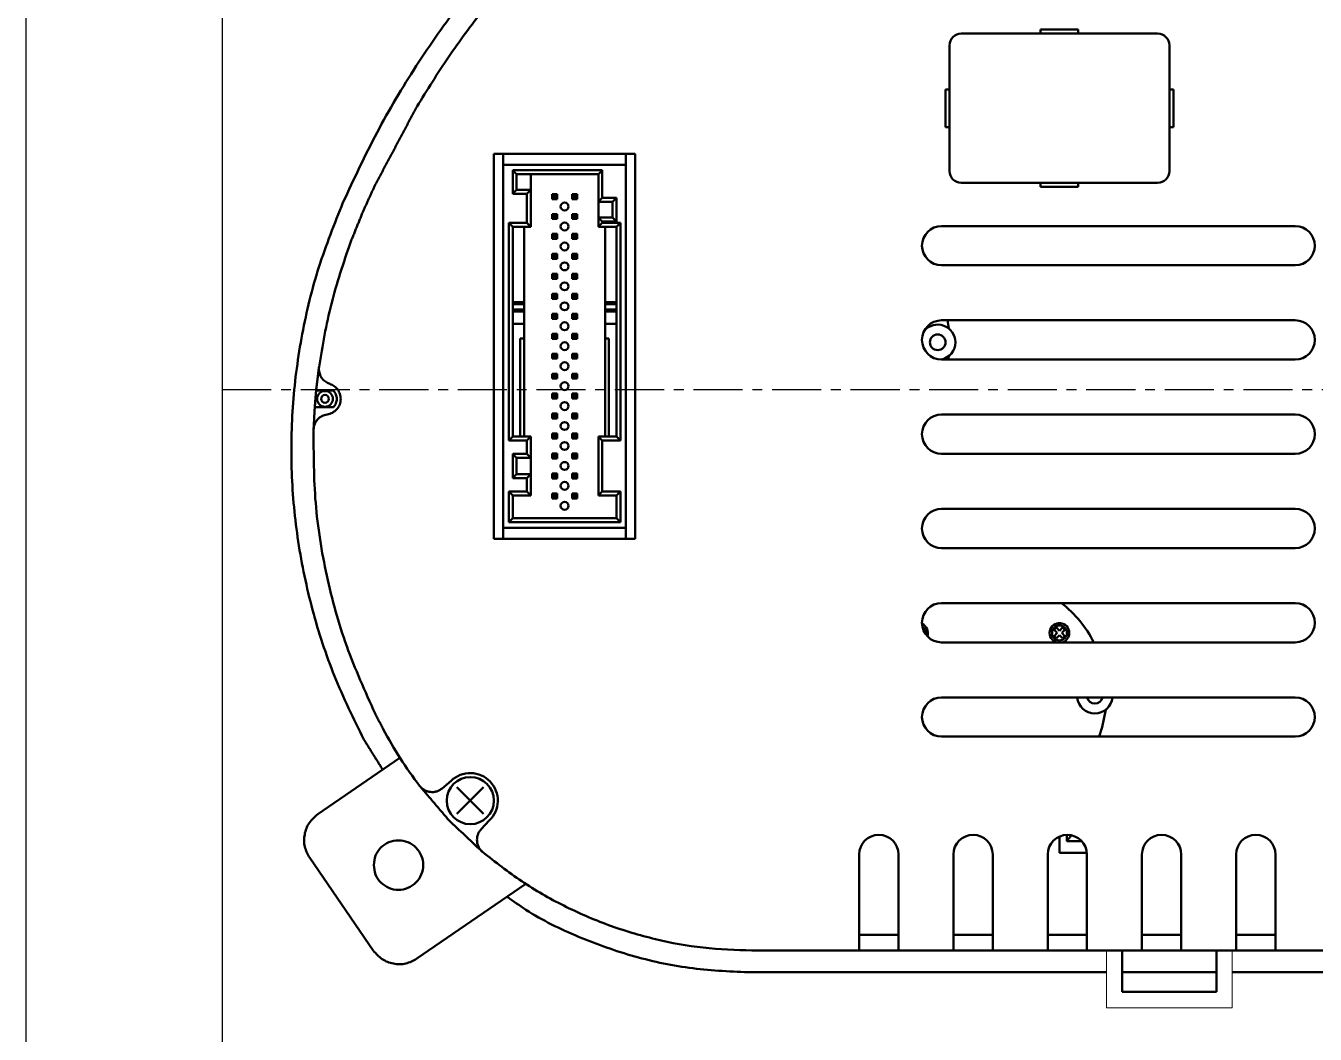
# Model space of a CAD drawing. Extents: x -188 to 653, y 38 to 632.
# Drawn here: x -188.1 to -24, y 171.1 to 299.5 of the extents above; entities that cross this region are included whole.
import ezdxf

# ---------------------------------------------------------------- set-up
doc = ezdxf.new("R2010")
doc.units = 0
doc.header["$LTSCALE"] = 5
doc.linetypes.add('CENTER', pattern=[2, 1.25, -0.25, 0.25, -0.25])
doc.layers.get('0').update_dxf_attribs({"linetype": 'CONTINUOUS'})
for name, color, linetype in [('1轮廓实线层', 7, 'CONTINUOUS'), ('2细线层', 3, 'CONTINUOUS'), ('3中心线层', 1, 'CENTER')]:
    doc.layers.add(name, color=color, linetype=linetype)

msp = doc.modelspace()

# ---------------------------------------------------------------- linework, layer by layer
at = {"color": 7, "linetype": 'Continuous', "lineweight": 15}
for p, q in [((-50.559, 181.807), (-50.559, 174.519)), ((-34.559, 174.519), (-34.559, 181.807)), ((-50.559, 174.519), (-34.559, 174.519))]:
    msp.add_line(p, q, dxfattribs=at)
at = {"layer": '1轮廓实线层', "ltscale": 5}
msp.add_line((-163.148, 622.453), (-163.148, 48.453), dxfattribs=at)
at = {"layer": '1轮廓实线层', "lineweight": 50}
for p, q in [((-54.16, 299.019), (-58.96, 299.019)), ((-58.96, 299.019), (-58.96, 298.519)), ((-54.16, 298.519), (-54.16, 299.019)), ((-44.06, 298.519), (-69.06, 298.519)), ((-70.56, 297.019), (-70.56, 281.019)), ((-42.56, 281.019), (-42.56, 297.019)), ((-70.56, 291.419), (-71.06, 291.419)), ((-71.06, 291.419), (-71.06, 286.619)), ((-42.06, 291.419), (-42.56, 291.419)), ((-42.06, 286.619), (-42.06, 291.419)), ((-71.06, 286.619), (-70.56, 286.619)), ((-42.56, 286.619), (-42.06, 286.619)), ((-110.56, 283.221), (-128.56, 283.221)), ((-128.56, 283.221), (-128.56, 234.221)), ((-127.36, 283.221), (-127.36, 281.821)), ((-111.76, 281.821), (-111.76, 283.221)), ((-110.56, 234.221), (-110.56, 283.221)), ((-127.36, 281.821), (-127.36, 235.621)), ((-111.76, 281.821), (-127.36, 281.821)), ((-126.16, 281.121), (-114.76, 281.121)), ((-126.16, 278.121), (-126.16, 281.121)), ((-126.16, 281.121), (-125.66, 280.621)), ((-114.76, 281.121), (-115.26, 280.621)), ((-114.76, 281.121), (-114.76, 277.605)), ((-111.76, 235.621), (-111.76, 281.821)), ((-115.26, 280.621), (-125.66, 280.621)), ((-125.66, 280.621), (-125.66, 278.621)), ((-123.86, 278.621), (-123.86, 280.621)), ((-115.26, 277.105), (-115.26, 280.621)), ((-69.06, 279.519), (-44.06, 279.519)), ((-58.96, 279.519), (-58.96, 279.019)), ((-54.16, 279.019), (-54.16, 279.519)), ((-126.16, 278.121), (-125.66, 278.621)), ((-124.36, 278.121), (-126.16, 278.121)), ((-125.66, 278.621), (-123.86, 278.621)), ((-124.36, 278.121), (-123.86, 278.621)), ((-124.36, 274.421), (-124.36, 278.121)), ((-123.86, 278.621), (-123.86, 273.921)), ((-121.145, 277.456), (-121.145, 278.086)), ((-121.145, 278.086), (-120.98, 277.921)), ((-121.145, 278.086), (-120.515, 278.086)), ((-121.145, 277.456), (-120.98, 277.621)), ((-120.515, 277.456), (-121.145, 277.456)), ((-120.98, 277.921), (-120.98, 277.621)), ((-120.68, 277.921), (-120.98, 277.921)), ((-120.98, 277.621), (-120.68, 277.621)), ((-120.68, 277.921), (-120.515, 278.086)), ((-120.68, 277.621), (-120.68, 277.921)), ((-120.68, 277.621), (-120.515, 277.456)), ((-120.515, 278.086), (-120.515, 277.456)), ((-118.605, 278.086), (-118.44, 277.921)), ((-118.605, 278.086), (-117.975, 278.086)), ((-118.605, 277.456), (-118.605, 278.086)), ((-118.605, 277.456), (-118.44, 277.621)), ((-117.975, 277.456), (-118.605, 277.456)), ((-118.44, 277.921), (-118.44, 277.621)), ((-118.14, 277.921), (-118.44, 277.921)), ((-118.44, 277.621), (-118.14, 277.621)), ((-118.14, 277.921), (-117.975, 278.086)), ((-118.14, 277.621), (-118.14, 277.921)), ((-118.14, 277.621), (-117.975, 277.456)), ((-117.975, 278.086), (-117.975, 277.456)), ((-115.26, 277.105), (-114.76, 277.605)), ((-114.76, 277.605), (-112.96, 277.605)), ((-113.46, 277.105), (-112.96, 277.605)), ((-112.96, 277.605), (-112.96, 274.605)), ((-58.96, 279.019), (-54.16, 279.019)), ((-113.46, 277.105), (-115.26, 277.105)), ((-115.26, 275.121), (-115.26, 277.105)), ((-113.46, 275.105), (-113.46, 277.105)), ((-126.66, 274.421), (-124.36, 274.421)), ((-126.66, 246.721), (-126.66, 274.421)), ((-126.66, 274.421), (-126.16, 273.921)), ((-124.36, 274.421), (-123.86, 273.921)), ((-121.145, 274.916), (-121.145, 275.546)), ((-121.145, 275.546), (-120.98, 275.381)), ((-121.145, 275.546), (-120.515, 275.546)), ((-121.145, 274.916), (-120.98, 275.081)), ((-120.515, 274.916), (-121.145, 274.916)), ((-120.98, 275.381), (-120.98, 275.081)), ((-120.68, 275.381), (-120.98, 275.381)), ((-120.98, 275.081), (-120.68, 275.081)), ((-120.68, 275.381), (-120.515, 275.546)), ((-120.68, 275.081), (-120.68, 275.381)), ((-120.68, 275.081), (-120.515, 274.916)), ((-120.515, 275.546), (-120.515, 274.916)), ((-118.605, 274.916), (-118.605, 275.546)), ((-118.605, 275.546), (-118.44, 275.381)), ((-118.605, 275.546), (-117.975, 275.546)), ((-118.605, 274.916), (-118.44, 275.081)), ((-117.975, 274.916), (-118.605, 274.916)), ((-118.44, 275.381), (-118.44, 275.081)), ((-118.14, 275.381), (-118.44, 275.381)), ((-118.44, 275.081), (-118.14, 275.081)), ((-118.14, 275.381), (-117.975, 275.546)), ((-118.14, 275.081), (-118.14, 275.381)), ((-118.14, 275.081), (-117.975, 274.916)), ((-117.975, 275.546), (-117.975, 274.916)), ((-115.26, 275.121), (-113.46, 275.121)), ((-115.26, 275.121), (-115.26, 275.105)), ((-115.26, 273.921), (-115.26, 275.105)), ((-115.26, 275.105), (-114.76, 274.605)), ((-115.26, 275.105), (-113.46, 275.105)), ((-115.26, 273.921), (-114.76, 274.421)), ((-114.76, 274.605), (-114.76, 274.421)), ((-112.96, 274.605), (-114.76, 274.605)), ((-114.76, 274.421), (-112.46, 274.421)), ((-113.46, 275.105), (-112.96, 274.605)), ((-112.96, 273.921), (-112.46, 274.421)), ((-112.46, 274.421), (-112.46, 246.721)), ((-123.86, 273.921), (-126.16, 273.921)), ((-126.16, 273.921), (-126.16, 247.221)), ((-124.71, 273.921), (-124.71, 264.324)), ((-121.145, 272.376), (-121.145, 273.006)), ((-121.145, 273.006), (-120.98, 272.841)), ((-121.145, 273.006), (-120.515, 273.006)), ((-121.145, 272.376), (-120.98, 272.541)), ((-120.98, 272.841), (-120.98, 272.541)), ((-120.68, 272.841), (-120.98, 272.841)), ((-120.98, 272.541), (-120.68, 272.541)), ((-120.68, 272.841), (-120.515, 273.006)), ((-120.68, 272.541), (-120.68, 272.841)), ((-120.68, 272.541), (-120.515, 272.376)), ((-120.515, 273.006), (-120.515, 272.376)), ((-118.605, 272.376), (-118.605, 273.006)), ((-118.605, 273.006), (-118.44, 272.841)), ((-118.605, 273.006), (-117.975, 273.006)), ((-118.605, 272.376), (-118.44, 272.541)), ((-118.44, 272.841), (-118.44, 272.541)), ((-118.14, 272.841), (-118.44, 272.841)), ((-118.44, 272.541), (-118.14, 272.541)), ((-118.14, 272.841), (-117.975, 273.006)), ((-118.14, 272.541), (-118.14, 272.841)), ((-118.14, 272.541), (-117.975, 272.376)), ((-117.975, 273.006), (-117.975, 272.376)), ((-112.96, 273.921), (-115.26, 273.921)), ((-114.41, 273.921), (-114.41, 264.324)), ((-112.96, 247.221), (-112.96, 273.921)), ((-26.56, 274.019), (-71.56, 274.019)), ((-120.515, 272.376), (-121.145, 272.376)), ((-117.975, 272.376), (-118.605, 272.376)), ((-121.145, 269.836), (-121.145, 270.466)), ((-121.145, 270.466), (-120.98, 270.301)), ((-121.145, 270.466), (-120.515, 270.466)), ((-121.145, 269.836), (-120.98, 270.001)), ((-120.515, 269.836), (-121.145, 269.836)), ((-120.98, 270.301), (-120.98, 270.001)), ((-120.68, 270.301), (-120.98, 270.301)), ((-120.98, 270.001), (-120.68, 270.001)), ((-120.68, 270.301), (-120.515, 270.466)), ((-120.68, 270.001), (-120.68, 270.301)), ((-120.68, 270.001), (-120.515, 269.836)), ((-120.515, 270.466), (-120.515, 269.836)), ((-118.605, 270.466), (-118.44, 270.301)), ((-118.605, 270.466), (-117.975, 270.466)), ((-118.605, 269.836), (-118.605, 270.466)), ((-118.605, 269.836), (-118.44, 270.001)), ((-117.975, 269.836), (-118.605, 269.836)), ((-118.14, 270.301), (-118.44, 270.301)), ((-118.44, 270.301), (-118.44, 270.001)), ((-118.44, 270.001), (-118.14, 270.001)), ((-118.14, 270.301), (-117.975, 270.466)), ((-118.14, 270.001), (-118.14, 270.301)), ((-118.14, 270.001), (-117.975, 269.836)), ((-117.975, 270.466), (-117.975, 269.836)), ((-121.145, 267.926), (-120.98, 267.761)), ((-121.145, 267.926), (-120.515, 267.926)), ((-121.145, 267.296), (-121.145, 267.926)), ((-120.68, 267.761), (-120.98, 267.761)), ((-120.98, 267.761), (-120.98, 267.461)), ((-120.68, 267.761), (-120.515, 267.926)), ((-120.68, 267.461), (-120.68, 267.761)), ((-120.515, 267.926), (-120.515, 267.296)), ((-118.605, 267.926), (-118.44, 267.761)), ((-118.605, 267.926), (-117.975, 267.926)), ((-118.605, 267.296), (-118.605, 267.926)), ((-118.14, 267.761), (-118.44, 267.761)), ((-118.44, 267.761), (-118.44, 267.461)), ((-118.14, 267.761), (-117.975, 267.926)), ((-118.14, 267.461), (-118.14, 267.761)), ((-117.975, 267.926), (-117.975, 267.296)), ((-71.56, 269.019), (-26.56, 269.019)), ((-121.145, 267.296), (-120.98, 267.461)), ((-120.515, 267.296), (-121.145, 267.296)), ((-120.98, 267.461), (-120.68, 267.461)), ((-120.68, 267.461), (-120.515, 267.296)), ((-118.605, 267.296), (-118.44, 267.461)), ((-117.975, 267.296), (-118.605, 267.296)), ((-118.44, 267.461), (-118.14, 267.461)), ((-118.14, 267.461), (-117.975, 267.296)), ((-124.71, 264.324), (-126.16, 264.324)), ((-124.71, 265.121), (-124.71, 261.721)), ((-124.71, 259.721), (-124.71, 265.121)), ((-124.71, 264.324), (-124.71, 264.073)), ((-121.145, 264.756), (-121.145, 265.386)), ((-121.145, 265.386), (-120.98, 265.221)), ((-121.145, 265.386), (-120.515, 265.386)), ((-121.145, 264.756), (-120.98, 264.921)), ((-120.515, 264.756), (-121.145, 264.756)), ((-120.98, 265.221), (-120.98, 264.921)), ((-120.68, 265.221), (-120.98, 265.221)), ((-120.98, 264.921), (-120.68, 264.921)), ((-120.68, 265.221), (-120.515, 265.386)), ((-120.68, 264.921), (-120.68, 265.221)), ((-120.68, 264.921), (-120.515, 264.756)), ((-120.515, 265.386), (-120.515, 264.756)), ((-118.605, 264.756), (-118.605, 265.386)), ((-118.605, 265.386), (-118.44, 265.221)), ((-118.605, 265.386), (-117.975, 265.386)), ((-118.605, 264.756), (-118.44, 264.921)), ((-117.975, 264.756), (-118.605, 264.756)), ((-118.44, 265.221), (-118.44, 264.921)), ((-118.14, 265.221), (-118.44, 265.221)), ((-118.44, 264.921), (-118.14, 264.921)), ((-118.14, 265.221), (-117.975, 265.386)), ((-118.14, 264.921), (-118.14, 265.221)), ((-118.14, 264.921), (-117.975, 264.756)), ((-117.975, 265.386), (-117.975, 264.756)), ((-114.41, 265.121), (-114.41, 261.721)), ((-114.41, 259.721), (-114.41, 265.121)), ((-114.41, 264.324), (-112.96, 264.324)), ((-114.41, 264.324), (-114.41, 264.073)), ((-124.71, 264.073), (-126.16, 264.073)), ((-124.71, 263.384), (-126.16, 263.384)), ((-124.71, 263.121), (-126.16, 263.121)), ((-124.71, 264.073), (-124.71, 263.384)), ((-124.71, 263.384), (-124.71, 263.121)), ((-124.71, 263.121), (-124.71, 261.583)), ((-121.145, 262.846), (-120.98, 262.681)), ((-121.145, 262.846), (-120.515, 262.846)), ((-121.145, 262.216), (-121.145, 262.846)), ((-120.98, 262.681), (-120.98, 262.381)), ((-120.68, 262.681), (-120.98, 262.681)), ((-120.68, 262.681), (-120.515, 262.846)), ((-120.68, 262.381), (-120.68, 262.681)), ((-120.515, 262.846), (-120.515, 262.216)), ((-118.605, 262.846), (-118.44, 262.681)), ((-118.605, 262.846), (-117.975, 262.846)), ((-118.605, 262.216), (-118.605, 262.846)), ((-118.44, 262.681), (-118.44, 262.381)), ((-118.14, 262.681), (-118.44, 262.681)), ((-118.14, 262.681), (-117.975, 262.846)), ((-118.14, 262.381), (-118.14, 262.681)), ((-117.975, 262.846), (-117.975, 262.216)), ((-114.41, 264.073), (-112.96, 264.073)), ((-114.41, 264.073), (-114.41, 263.384)), ((-114.41, 263.384), (-112.96, 263.384)), ((-114.41, 263.384), (-114.41, 263.121)), ((-114.41, 263.121), (-114.41, 261.583)), ((-114.41, 263.121), (-112.96, 263.121)), ((-121.145, 262.216), (-120.98, 262.381)), ((-120.515, 262.216), (-121.145, 262.216)), ((-120.98, 262.381), (-120.68, 262.381)), ((-120.68, 262.381), (-120.515, 262.216)), ((-118.605, 262.216), (-118.44, 262.381)), ((-117.975, 262.216), (-118.605, 262.216)), ((-118.44, 262.381), (-118.14, 262.381)), ((-118.14, 262.381), (-117.975, 262.216)), ((-26.56, 262.019), (-71.56, 262.019)), ((-70.823, 262.019), (-70.664, 260.985)), ((-124.71, 259.721), (-125.21, 259.721)), ((-125.21, 247.221), (-125.21, 259.721)), ((-124.71, 259.721), (-124.71, 247.221)), ((-121.145, 259.676), (-121.145, 260.306)), ((-121.145, 260.306), (-120.98, 260.141)), ((-121.145, 260.306), (-120.515, 260.306)), ((-121.145, 259.676), (-120.98, 259.841)), ((-120.515, 259.676), (-121.145, 259.676)), ((-120.98, 260.141), (-120.98, 259.841)), ((-120.68, 260.141), (-120.98, 260.141)), ((-120.98, 259.841), (-120.68, 259.841)), ((-120.68, 260.141), (-120.515, 260.306)), ((-120.68, 259.841), (-120.68, 260.141)), ((-120.68, 259.841), (-120.515, 259.676)), ((-120.515, 260.306), (-120.515, 259.676)), ((-118.605, 260.306), (-118.44, 260.141)), ((-118.605, 260.306), (-117.975, 260.306)), ((-118.605, 259.676), (-118.605, 260.306)), ((-118.605, 259.676), (-118.44, 259.841)), ((-117.975, 259.676), (-118.605, 259.676)), ((-118.44, 260.141), (-118.44, 259.841)), ((-118.14, 260.141), (-118.44, 260.141)), ((-118.44, 259.841), (-118.14, 259.841)), ((-118.14, 260.141), (-117.975, 260.306)), ((-118.14, 259.841), (-118.14, 260.141)), ((-118.14, 259.841), (-117.975, 259.676)), ((-117.975, 260.306), (-117.975, 259.676)), ((-114.41, 247.221), (-114.41, 259.721)), ((-114.41, 259.721), (-113.91, 259.721)), ((-113.91, 259.721), (-113.91, 247.221)), ((-121.145, 257.766), (-120.98, 257.601)), ((-121.145, 257.766), (-120.515, 257.766)), ((-121.145, 257.136), (-121.145, 257.766)), ((-120.68, 257.601), (-120.515, 257.766)), ((-120.515, 257.766), (-120.515, 257.136)), ((-118.605, 257.136), (-118.605, 257.766)), ((-118.605, 257.766), (-118.44, 257.601)), ((-118.605, 257.766), (-117.975, 257.766)), ((-118.14, 257.601), (-117.975, 257.766)), ((-117.975, 257.766), (-117.975, 257.136)), ((-121.145, 257.136), (-120.98, 257.301)), ((-120.515, 257.136), (-121.145, 257.136)), ((-120.98, 257.601), (-120.98, 257.301)), ((-120.68, 257.601), (-120.98, 257.601)), ((-120.98, 257.301), (-120.68, 257.301)), ((-120.68, 257.301), (-120.68, 257.601)), ((-120.68, 257.301), (-120.515, 257.136)), ((-118.605, 257.136), (-118.44, 257.301)), ((-117.975, 257.136), (-118.605, 257.136)), ((-118.44, 257.601), (-118.44, 257.301)), ((-118.14, 257.601), (-118.44, 257.601)), ((-118.44, 257.301), (-118.14, 257.301)), ((-118.14, 257.301), (-118.14, 257.601)), ((-118.14, 257.301), (-117.975, 257.136)), ((-71.56, 257.019), (-26.56, 257.019)), ((-70.664, 257.456), (-70.722, 257.019)), ((-121.145, 255.226), (-120.98, 255.061)), ((-121.145, 255.226), (-120.515, 255.226)), ((-121.145, 254.596), (-121.145, 255.226)), ((-121.145, 254.596), (-120.98, 254.761)), ((-120.515, 254.596), (-121.145, 254.596)), ((-120.68, 255.061), (-120.98, 255.061)), ((-120.98, 255.061), (-120.98, 254.761)), ((-120.98, 254.761), (-120.68, 254.761)), ((-120.68, 255.061), (-120.515, 255.226)), ((-120.68, 254.761), (-120.68, 255.061)), ((-120.68, 254.761), (-120.515, 254.596)), ((-120.515, 255.226), (-120.515, 254.596)), ((-118.605, 254.596), (-118.605, 255.226)), ((-118.605, 255.226), (-118.44, 255.061)), ((-118.605, 255.226), (-117.975, 255.226)), ((-118.605, 254.596), (-118.44, 254.761)), ((-117.975, 254.596), (-118.605, 254.596)), ((-118.44, 255.061), (-118.44, 254.761)), ((-118.14, 255.061), (-118.44, 255.061)), ((-118.44, 254.761), (-118.14, 254.761)), ((-118.14, 255.061), (-117.975, 255.226)), ((-118.14, 254.761), (-118.14, 255.061)), ((-118.14, 254.761), (-117.975, 254.596)), ((-117.975, 255.226), (-117.975, 254.596)), ((-151.182, 253.068), (-148.989, 253.068)), ((-150.06, 253.068), (-149.56, 253.068)), ((-121.145, 252.056), (-121.145, 252.686)), ((-121.145, 252.686), (-120.98, 252.521)), ((-121.145, 252.686), (-120.515, 252.686)), ((-121.145, 252.056), (-120.98, 252.221)), ((-120.515, 252.056), (-121.145, 252.056)), ((-120.98, 252.521), (-120.98, 252.221)), ((-120.68, 252.521), (-120.98, 252.521)), ((-120.98, 252.221), (-120.68, 252.221)), ((-120.68, 252.521), (-120.515, 252.686)), ((-120.68, 252.221), (-120.68, 252.521)), ((-120.68, 252.221), (-120.515, 252.056)), ((-120.515, 252.686), (-120.515, 252.056)), ((-118.605, 252.686), (-118.44, 252.521)), ((-118.605, 252.686), (-117.975, 252.686)), ((-118.605, 252.056), (-118.605, 252.686)), ((-118.605, 252.056), (-118.44, 252.221)), ((-117.975, 252.056), (-118.605, 252.056)), ((-118.14, 252.521), (-118.44, 252.521)), ((-118.44, 252.521), (-118.44, 252.221)), ((-118.44, 252.221), (-118.14, 252.221)), ((-118.14, 252.521), (-117.975, 252.686)), ((-118.14, 252.221), (-118.14, 252.521)), ((-118.14, 252.221), (-117.975, 252.056)), ((-117.975, 252.686), (-117.975, 252.056)), ((-151.362, 250.968), (-148.989, 250.968)), ((-150.06, 250.968), (-151.362, 250.968)), ((-121.145, 250.146), (-120.98, 249.981)), ((-121.145, 250.146), (-120.515, 250.146)), ((-121.145, 249.516), (-121.145, 250.146)), ((-121.145, 249.516), (-120.98, 249.681)), ((-120.515, 249.516), (-121.145, 249.516)), ((-120.68, 249.981), (-120.98, 249.981)), ((-120.98, 249.981), (-120.98, 249.681)), ((-120.98, 249.681), (-120.68, 249.681)), ((-120.68, 249.981), (-120.515, 250.146)), ((-120.68, 249.681), (-120.68, 249.981)), ((-120.68, 249.681), (-120.515, 249.516)), ((-120.515, 250.146), (-120.515, 249.516)), ((-118.605, 249.516), (-118.605, 250.146)), ((-118.605, 250.146), (-118.44, 249.981)), ((-118.605, 250.146), (-117.975, 250.146)), ((-118.605, 249.516), (-118.44, 249.681)), ((-117.975, 249.516), (-118.605, 249.516)), ((-118.44, 249.981), (-118.44, 249.681)), ((-118.14, 249.981), (-118.44, 249.981)), ((-118.44, 249.681), (-118.14, 249.681)), ((-118.14, 249.981), (-117.975, 250.146)), ((-118.14, 249.681), (-118.14, 249.981)), ((-118.14, 249.681), (-117.975, 249.516)), ((-117.975, 250.146), (-117.975, 249.516)), ((-26.56, 250.019), (-71.56, 250.019)), ((-126.66, 246.721), (-126.16, 247.221)), ((-124.36, 246.721), (-126.66, 246.721)), ((-126.16, 247.221), (-123.86, 247.221)), ((-124.36, 246.721), (-123.86, 247.221)), ((-124.36, 245.021), (-124.36, 246.721)), ((-123.86, 247.221), (-123.86, 244.521)), ((-121.145, 246.976), (-121.145, 247.606)), ((-121.145, 247.606), (-120.98, 247.441)), ((-121.145, 247.606), (-120.515, 247.606)), ((-121.145, 246.976), (-120.98, 247.141)), ((-120.515, 246.976), (-121.145, 246.976)), ((-120.98, 247.441), (-120.98, 247.141)), ((-120.68, 247.441), (-120.98, 247.441)), ((-120.98, 247.141), (-120.68, 247.141)), ((-120.68, 247.441), (-120.515, 247.606)), ((-120.68, 247.141), (-120.68, 247.441)), ((-120.68, 247.141), (-120.515, 246.976)), ((-120.515, 247.606), (-120.515, 246.976)), ((-118.605, 247.606), (-118.44, 247.441)), ((-118.605, 247.606), (-117.975, 247.606)), ((-118.605, 246.976), (-118.605, 247.606)), ((-118.605, 246.976), (-118.44, 247.141)), ((-117.975, 246.976), (-118.605, 246.976)), ((-118.44, 247.441), (-118.44, 247.141)), ((-118.14, 247.441), (-118.44, 247.441)), ((-118.44, 247.141), (-118.14, 247.141)), ((-118.14, 247.441), (-117.975, 247.606)), ((-118.14, 247.141), (-118.14, 247.441)), ((-118.14, 247.141), (-117.975, 246.976)), ((-117.975, 247.606), (-117.975, 246.976)), ((-115.26, 247.221), (-112.96, 247.221)), ((-115.26, 247.221), (-114.76, 246.721)), ((-115.26, 239.721), (-115.26, 247.221)), ((-114.76, 246.721), (-114.76, 240.221)), ((-112.46, 246.721), (-114.76, 246.721)), ((-112.96, 247.221), (-112.46, 246.721)), ((-126.16, 245.021), (-124.36, 245.021)), ((-126.16, 241.921), (-126.16, 245.021)), ((-126.16, 245.021), (-125.66, 244.521)), ((-124.36, 245.021), (-123.86, 244.521)), ((-121.145, 244.436), (-121.145, 245.066)), ((-121.145, 245.066), (-120.98, 244.901)), ((-121.145, 245.066), (-120.515, 245.066)), ((-121.145, 244.436), (-120.98, 244.601)), ((-120.98, 244.901), (-120.98, 244.601)), ((-120.68, 244.901), (-120.98, 244.901)), ((-120.98, 244.601), (-120.68, 244.601)), ((-120.68, 244.901), (-120.515, 245.066)), ((-120.68, 244.601), (-120.68, 244.901)), ((-120.68, 244.601), (-120.515, 244.436)), ((-120.515, 245.066), (-120.515, 244.436)), ((-118.605, 244.436), (-118.605, 245.066)), ((-118.605, 245.066), (-118.44, 244.901)), ((-118.605, 245.066), (-117.975, 245.066)), ((-118.605, 244.436), (-118.44, 244.601)), ((-118.44, 244.901), (-118.44, 244.601)), ((-118.14, 244.901), (-118.44, 244.901)), ((-118.44, 244.601), (-118.14, 244.601)), ((-118.14, 244.901), (-117.975, 245.066)), ((-118.14, 244.601), (-118.14, 244.901)), ((-118.14, 244.601), (-117.975, 244.436)), ((-117.975, 245.066), (-117.975, 244.436)), ((-71.56, 245.019), (-26.56, 245.019)), ((-123.86, 244.521), (-125.66, 244.521)), ((-125.66, 244.521), (-125.66, 242.421)), ((-123.86, 242.421), (-123.86, 244.521)), ((-120.515, 244.436), (-121.145, 244.436)), ((-117.975, 244.436), (-118.605, 244.436)), ((-126.16, 241.921), (-125.66, 242.421)), ((-124.36, 241.921), (-126.16, 241.921)), ((-125.66, 242.421), (-123.86, 242.421)), ((-124.36, 241.921), (-123.86, 242.421)), ((-124.36, 240.221), (-124.36, 241.921)), ((-123.86, 242.421), (-123.86, 239.721)), ((-121.145, 242.526), (-120.98, 242.361)), ((-121.145, 242.526), (-120.515, 242.526)), ((-121.145, 241.896), (-121.145, 242.526)), ((-121.145, 241.896), (-120.98, 242.061)), ((-120.515, 241.896), (-121.145, 241.896)), ((-120.98, 242.361), (-120.98, 242.061)), ((-120.68, 242.361), (-120.98, 242.361)), ((-120.98, 242.061), (-120.68, 242.061)), ((-120.68, 242.361), (-120.515, 242.526)), ((-120.68, 242.061), (-120.68, 242.361)), ((-120.68, 242.061), (-120.515, 241.896)), ((-120.515, 242.526), (-120.515, 241.896)), ((-118.605, 241.896), (-118.605, 242.526)), ((-118.605, 242.526), (-118.44, 242.361)), ((-118.605, 242.526), (-117.975, 242.526)), ((-118.605, 241.896), (-118.44, 242.061)), ((-117.975, 241.896), (-118.605, 241.896)), ((-118.44, 242.361), (-118.44, 242.061)), ((-118.14, 242.361), (-118.44, 242.361)), ((-118.44, 242.061), (-118.14, 242.061)), ((-118.14, 242.361), (-117.975, 242.526)), ((-118.14, 242.061), (-118.14, 242.361)), ((-118.14, 242.061), (-117.975, 241.896)), ((-117.975, 242.526), (-117.975, 241.896)), ((-126.66, 240.221), (-124.36, 240.221)), ((-126.66, 236.321), (-126.66, 240.221)), ((-126.16, 239.721), (-126.66, 240.221)), ((-123.86, 239.721), (-126.16, 239.721)), ((-126.16, 239.721), (-126.16, 236.821)), ((-124.36, 240.221), (-123.86, 239.721)), ((-121.145, 239.986), (-120.98, 239.821)), ((-121.145, 239.986), (-120.515, 239.986)), ((-121.145, 239.356), (-121.145, 239.986)), ((-120.68, 239.821), (-120.98, 239.821)), ((-120.98, 239.821), (-120.98, 239.521)), ((-120.68, 239.821), (-120.515, 239.986)), ((-120.68, 239.521), (-120.68, 239.821)), ((-120.515, 239.986), (-120.515, 239.356)), ((-118.605, 239.986), (-118.44, 239.821)), ((-118.605, 239.986), (-117.975, 239.986)), ((-118.605, 239.356), (-118.605, 239.986)), ((-118.14, 239.821), (-118.44, 239.821)), ((-118.44, 239.821), (-118.44, 239.521)), ((-118.14, 239.821), (-117.975, 239.986)), ((-118.14, 239.521), (-118.14, 239.821)), ((-117.975, 239.986), (-117.975, 239.356)), ((-115.26, 239.721), (-114.76, 240.221)), ((-112.96, 239.721), (-115.26, 239.721)), ((-114.76, 240.221), (-112.46, 240.221)), ((-112.96, 239.721), (-112.46, 240.221)), ((-112.96, 236.821), (-112.96, 239.721)), ((-112.46, 240.221), (-112.46, 236.321)), ((-121.145, 239.356), (-120.98, 239.521)), ((-120.515, 239.356), (-121.145, 239.356)), ((-120.98, 239.521), (-120.68, 239.521)), ((-120.68, 239.521), (-120.515, 239.356)), ((-118.605, 239.356), (-118.44, 239.521)), ((-117.975, 239.356), (-118.605, 239.356)), ((-118.44, 239.521), (-118.14, 239.521)), ((-118.14, 239.521), (-117.975, 239.356)), ((-26.56, 238.019), (-71.56, 238.019)), ((-126.16, 236.821), (-126.66, 236.321)), ((-126.16, 236.821), (-112.96, 236.821)), ((-112.96, 236.821), (-112.46, 236.321)), ((-127.36, 235.621), (-111.76, 235.621)), ((-127.36, 235.621), (-127.36, 234.221)), ((-112.46, 236.321), (-126.66, 236.321)), ((-111.76, 234.221), (-111.76, 235.621)), ((-128.56, 234.221), (-110.56, 234.221)), ((-71.56, 233.019), (-26.56, 233.019)), ((-26.56, 226.019), (-71.56, 226.019)), ((-73.888, 222.61), (-73.889, 222.612)), ((-73.888, 222.609), (-73.888, 222.61)), ((-56.948, 222.893), (-57.231, 222.61)), ((-57.231, 222.61), (-56.842, 222.221)), ((-56.842, 222.221), (-57.231, 221.832)), ((-57.231, 221.832), (-56.948, 221.549)), ((-56.559, 222.504), (-56.948, 222.893)), ((-56.948, 221.549), (-56.559, 221.938)), ((-56.171, 222.893), (-56.559, 222.504)), ((-56.559, 221.938), (-56.171, 221.549)), ((-56.277, 222.221), (-55.888, 222.61)), ((-55.888, 221.832), (-56.277, 222.221)), ((-55.888, 222.61), (-56.171, 222.893)), ((-56.171, 221.549), (-55.888, 221.832)), ((-71.56, 221.019), (-26.56, 221.019)), ((-26.56, 214.019), (-71.56, 214.019)), ((-71.56, 209.019), (-26.56, 209.019)), ((-140.519, 206.329), (-150.977, 199.141)), ((-135.133, 202.434), (-133.984, 203.402)), ((-133.257, 199.181), (-129.862, 202.575)), ((-133.257, 202.575), (-129.862, 199.181)), ((-129.156, 198.333), (-130.179, 197.233)), ((-56.56, 196.31), (-56.56, 194.221)), ((-55.64, 195.718), (-55.64, 196.518)), ((-55.64, 196.518), (-55.64, 195.718)), ((-55.64, 195.718), (-55.031, 196.462)), ((-55.64, 195.718), (-55.031, 196.462)), ((-53.725, 195.718), (-55.64, 195.718)), ((-53.725, 195.718), (-55.64, 195.718)), ((-82.06, 194.019), (-82.059, 183.807)), ((-77.059, 183.807), (-77.06, 194.019)), ((-70.06, 194.019), (-70.059, 183.807)), ((-65.059, 183.807), (-65.06, 194.019)), ((-58.06, 194.019), (-58.059, 183.807)), ((-56.56, 194.221), (-53.068, 194.221)), ((-53.059, 183.807), (-53.06, 194.019)), ((-46.06, 194.019), (-46.059, 183.807)), ((-41.059, 183.807), (-41.06, 194.019)), ((-34.06, 194.019), (-34.059, 183.807)), ((-29.059, 183.807), (-29.06, 194.019)), ((-152.008, 193.578), (-143.909, 181.793)), ((-138.346, 180.763), (-124.504, 190.276)), ((-77.059, 181.807), (-82.059, 181.807)), ((-48.559, 181.807), (-48.559, 176.519)), ((-36.559, 176.519), (-36.559, 181.807)), ((-48.559, 176.519), (-36.559, 176.519))]:
    msp.add_line(p, q, dxfattribs=at)
at = {"layer": '1轮廓实线层', "lineweight": 50, "flags": 128}
msp.add_lwpolyline([(-50.664, 212.457), (-51.106, 210.208), (-51.49, 209.019)], dxfattribs=at)
at = {"layer": '1轮廓实线层', "lineweight": 50}
for centre, radius in [((-119.56, 276.501), 0.5), ((-119.56, 273.961), 0.5), ((-119.56, 271.421), 0.5), ((-119.56, 268.881), 0.5), ((-119.56, 266.341), 0.5), ((-119.56, 263.801), 0.5), ((-119.56, 261.261), 0.5), ((-72.06, 259.221), 1), ((-119.56, 258.721), 0.5), ((-119.56, 256.181), 0.5), ((-150.06, 252.018), 1), ((-119.56, 253.641), 0.5), ((-150.06, 252.018), 0.5), ((-119.56, 251.101), 0.5), ((-119.56, 248.561), 0.5), ((-119.56, 246.021), 0.5), ((-119.56, 243.481), 0.5), ((-119.56, 240.941), 0.5), ((-119.56, 238.401), 0.5), ((-56.559, 222.221), 0.95), ((-131.56, 200.878), 3)]:
    msp.add_circle(centre, radius, dxfattribs=at)
for centre, radius, start, end in [((-69.06, 297.019), 1.5, 90.00031, 180.00031), ((-44.06, 297.019), 1.5, 0.00031, 90.00031), ((-69.06, 281.019), 1.5, 180.00031, 270.00031), ((-44.06, 281.019), 1.5, 270.00031, 0.00031), ((-71.56, 271.519), 2.5, 90.00031, 270.00031), ((-26.56, 271.519), 2.5, 270.00031, 90.00031), ((-71.56, 259.519), 2.5, 90.00031, 270.00031), ((-72.06, 259.221), 2.25, 0, 139.69986), ((-26.56, 259.519), 2.5, 270.00031, 90.00031), ((-72.06, 259.221), 2.25, 281.91659, 0), ((-148.836, 255.827), 2, 171.97729, 180.00031), ((-148.836, 255.827), 2, 180.00031, 252.18315), ((-71.56, 247.519), 2.5, 90.00031, 270.00031), ((-26.56, 247.519), 2.5, 270.00031, 90.00031), ((-71.56, 235.519), 2.5, 90.00031, 270.00031), ((-26.56, 235.519), 2.5, 270.00031, 90.00031), ((-71.56, 223.519), 2.5, 90.00031, 270.00031), ((-65.559, 214.221), 15, 26.94829, 51.86129), ((-26.56, 223.519), 2.5, 270.00031, 90.00031), ((-74.559, 222.221), 1.25, 340.59242, 66.1931), ((-56.559, 222.221), 1.25, 0, 254.10957), ((-74.559, 222.221), 0.95, 352.61405, 54.17147), ((-56.559, 222.221), 1.25, 285.89104, 0), ((-71.56, 211.519), 2.5, 90.00031, 270.00031), ((-52.059, 214.221), 2.25, 185.15644, 354.84417), ((-52.059, 214.221), 1, 191.6664, 348.33421), ((-26.56, 211.519), 2.5, 270.00031, 90.00031), ((-131.56, 200.878), 3.5, 43.6059, 133.84453), ((-131.56, 200.878), 3.5, 313.36737, 43.6059), ((-79.56, 194.019), 2.5, 0.00031, 180.00031), ((-67.56, 194.019), 2.5, 0.00031, 180.00031), ((-55.56, 194.019), 2.5, 0.00031, 180.00031), ((-43.56, 194.019), 2.5, 0.00031, 180.00031), ((-31.56, 194.019), 2.5, 0.00031, 180.00031)]:
    msp.add_arc(centre, radius, start, end, dxfattribs=at)
for points, knots in [([(-112.257, 323.537), (-114.754, 321.423), (-119.748, 317.195), (-126.576, 310.12), (-132.869, 302.553), (-138.525, 294.483), (-143.584, 285.997), (-146.371, 280.006), (-147.768, 277.003)], [0, 0, 0, 0, 0.16685303, 0.33370951, 0.50081571, 0.66747621, 0.8333113, 1, 1, 1, 1]), ([(-129.931, 301.563), (-131.433, 299.568), (-134.436, 295.579), (-137.056, 291.328), (-138.366, 289.203)], [0, 0, 0, 0, 0.50004647, 1, 1, 1, 1]), ([(-147.768, 277.003), (-148.853, 274.29), (-151.022, 268.867), (-153.107, 260.288), (-154.282, 251.518), (-154.454, 242.65), (-153.627, 233.808), (-151.788, 225.119), (-149.039, 216.635), (-146.415, 211.31), (-145.103, 208.647)], [0, 0, 0, 0, 0.1248054, 0.2494359, 0.3745674, 0.499636, 0.6240516, 0.7492084, 0.874555, 1, 1, 1, 1]), ([(-146.817, 271.918), (-147.699, 269.331), (-149.459, 264.168), (-150.365, 258.789), (-150.816, 256.106)], [0, 0, 0, 0, 0.5010953, 1, 1, 1, 1]), ([(-151.512, 248.123), (-151.505, 245), (-151.492, 238.754), (-149.993, 229.498), (-147.528, 220.465), (-144.959, 214.796), (-143.675, 211.964)], [0, 0, 0, 0, 0.2505176, 0.500854, 0.7506324, 1, 1, 1, 1]), ([(-142.65, 209.972), (-141.955, 208.728), (-140.558, 206.225), (-138.863, 203.913), (-138.012, 202.751)], [0, 0, 0, 0, 0.497372, 1, 1, 1, 1]), ([(-130.002, 194.342), (-128.369, 193.055), (-125.114, 190.492), (-119.706, 187.403), (-114.003, 184.922), (-108.042, 183.141), (-101.911, 182.013), (-97.774, 181.876), (-95.701, 181.807)], [0, 0, 0, 0, 0.1672297, 0.3331906, 0.4998259, 0.6670168, 0.8332193, 1, 1, 1, 1]), ([(-126.877, 188.645), (-126.088, 188.077), (-123.261, 186.043), (-117.807, 183.421), (-110.692, 180.887), (-103.256, 179.316), (-98.223, 179.118), (-95.701, 179.019)], [0, 0, 0, 0, 0.0880168, 0.3152968, 0.5443973, 0.771681, 1, 1, 1, 1]), ([(-82.059, 181.807), (-82.059, 181.834), (-82.059, 181.875), (-82.059, 182.124), (-82.059, 182.382), (-82.059, 182.701), (-82.059, 183.167), (-82.059, 183.555), (-82.059, 183.807)], [0, 0, 0, 0, 0.239444, 0.3696366, 0.4999999, 0.6301922, 0.760556, 1, 1, 1, 1]), ([(-82.059, 183.807), (-81.126, 183.807), (-79.459, 183.807), (-77.793, 183.807), (-77.059, 183.807)], [0, 0, 0, 0, 0.56, 1, 1, 1, 1]), ([(-77.059, 183.807), (-77.059, 183.545), (-77.059, 183.021), (-77.059, 182.36), (-77.059, 181.897), (-77.059, 181.837), (-77.059, 181.807)], [0, 0, 0, 0, 0.250192, 0.4997567, 0.7499095, 1, 1, 1, 1]), ([(-70.059, 181.807), (-70.059, 181.836), (-70.059, 181.894), (-70.059, 182.274), (-70.059, 182.675), (-70.059, 183.144), (-70.059, 183.542), (-70.059, 183.807)], [0, 0, 0, 0, 0.2465155, 0.4918484, 0.6200912, 0.748073, 1, 1, 1, 1]), ([(-70.059, 183.807), (-69.126, 183.807), (-67.459, 183.807), (-65.793, 183.807), (-65.059, 183.807)], [0, 0, 0, 0, 0.56, 1, 1, 1, 1]), ([(-65.059, 183.807), (-65.059, 183.545), (-65.059, 183.021), (-65.059, 182.36), (-65.059, 181.897), (-65.059, 181.837), (-65.059, 181.807)], [0, 0, 0, 0, 0.2501918, 0.4997567, 0.7499095, 1, 1, 1, 1]), ([(-58.059, 181.807), (-58.059, 181.836), (-58.059, 181.894), (-58.059, 182.275), (-58.059, 182.675), (-58.059, 183.145), (-58.059, 183.543), (-58.059, 183.807)], [0, 0, 0, 0, 0.24662719, 0.49207241, 0.6203719, 0.74841336, 1, 1, 1, 1]), ([(-58.059, 183.807), (-57.126, 183.807), (-55.459, 183.807), (-53.793, 183.807), (-53.059, 183.807)], [0, 0, 0, 0, 0.56, 1, 1, 1, 1]), ([(-53.059, 183.807), (-53.059, 183.545), (-53.059, 183.021), (-53.059, 182.36), (-53.059, 181.897), (-53.059, 181.837), (-53.059, 181.807)], [0, 0, 0, 0, 0.2501919, 0.4997573, 0.7499098, 1, 1, 1, 1]), ([(-46.059, 181.807), (-46.059, 181.836), (-46.059, 181.894), (-46.059, 182.275), (-46.059, 182.676), (-46.059, 183.146), (-46.059, 183.543), (-46.059, 183.807)], [0, 0, 0, 0, 0.2467697, 0.492354, 0.6207321, 0.7488411, 1, 1, 1, 1]), ([(-46.059, 183.807), (-45.126, 183.807), (-43.459, 183.807), (-41.793, 183.807), (-41.059, 183.807)], [0, 0, 0, 0, 0.56, 1, 1, 1, 1]), ([(-41.059, 183.807), (-41.059, 183.545), (-41.059, 183.021), (-41.059, 182.36), (-41.059, 181.897), (-41.059, 181.837), (-41.059, 181.807)], [0, 0, 0, 0, 0.2501919, 0.4997575, 0.7499099, 1, 1, 1, 1]), ([(-34.059, 181.807), (-34.059, 181.834), (-34.059, 181.875), (-34.059, 182.124), (-34.059, 182.383), (-34.059, 182.701), (-34.059, 183.167), (-34.059, 183.556), (-34.059, 183.807)], [0, 0, 0, 0, 0.2394428, 0.3696356, 0.4999996, 0.6301926, 0.7605567, 1, 1, 1, 1]), ([(-34.059, 183.807), (-33.126, 183.807), (-31.459, 183.807), (-29.793, 183.807), (-29.059, 183.807)], [0, 0, 0, 0, 0.5600001, 1, 1, 1, 1]), ([(-29.059, 183.807), (-29.059, 183.545), (-29.059, 183.021), (-29.059, 182.36), (-29.059, 181.897), (-29.059, 181.837), (-29.059, 181.807)], [0, 0, 0, 0, 0.2501919, 0.4997577, 0.74991, 1, 1, 1, 1]), ([(-70.059, 181.807), (-69.126, 181.807), (-67.459, 181.807), (-65.793, 181.807), (-65.059, 181.807)], [0, 0, 0, 0, 0.56, 1, 1, 1, 1]), ([(-58.059, 181.807), (-57.126, 181.807), (-55.459, 181.807), (-53.793, 181.807), (-53.059, 181.807)], [0, 0, 0, 0, 0.56, 1, 1, 1, 1]), ([(-46.059, 181.807), (-45.126, 181.807), (-43.459, 181.807), (-41.793, 181.807), (-41.059, 181.807)], [0, 0, 0, 0, 0.56, 1, 1, 1, 1]), ([(-34.059, 181.807), (-33.126, 181.807), (-31.459, 181.807), (-29.793, 181.807), (-29.059, 181.807)], [0, 0, 0, 0, 0.56, 1, 1, 1, 1]), ([(-95.701, 179.019), (-88.946, 179.019), (-73.898, 179.02), (-58.851, 179.019), (-50.559, 179.019)], [0, 0, 0, 0, 0.4489387, 1, 1, 1, 1]), ([(-34.559, 179.019), (-30.39, 179.019), (-22.28, 179.019), (-10.462, 179.019), (0.898, 179.019), (12.239, 179.019), (23.736, 179.019), (35.333, 179.02), (46.807, 179.02), (59.264, 179.02), (72.844, 179.02), (87.208, 179.02), (101.564, 179.02), (116.19, 179.02), (126.236, 179.02), (131.441, 179.02)], [0, 0, 0, 0, 0.075358, 0.1465567, 0.2135811, 0.2806628, 0.3515049, 0.4213669, 0.4902454, 0.5588612, 0.6464919, 0.7356723, 0.818456, 0.9059385, 1, 1, 1, 1])]:
    msp.add_open_spline(points, degree=3, knots=knots, dxfattribs=at)
for points, degree in [([(-138.418, 289.115), (-143.708, 279.182)], 1), ([(-138.366, 289.203), (-138.418, 289.115)], 1), ([(-143.708, 279.182), (-145.206, 275.893)], 1), ([(-145.206, 275.893), (-146.817, 271.918)], 1), ([(-126.16, 261.583), (-124.71, 261.583)], 1), ([(-114.41, 261.583), (-112.96, 261.583)], 1), ([(-150.855, 255.829), (-151.182, 253.068)], 1), ([(-151.362, 250.968), (-151.182, 253.068)], 1), ([(-149.448, 253.923), (-149.254, 253.84), (-148.865, 253.675), (-148.42, 253.214), (-148.117, 252.649), (-148.079, 252.229), (-148.06, 252.018)], 3), ([(-148.56, 252.018), (-148.565, 252.115), (-148.576, 252.309), (-148.664, 252.589), (-148.797, 252.849), (-148.925, 252.995), (-148.989, 253.068)], 3), ([(-148.06, 252.018), (-148.085, 251.779), (-148.135, 251.301), (-148.523, 250.679), (-149.086, 250.21), (-149.553, 250.095), (-149.786, 250.037)], 3), ([(-148.56, 252.018), (-148.565, 251.922), (-148.576, 251.728), (-148.664, 251.448), (-148.797, 251.188), (-148.925, 251.042), (-148.989, 250.968)], 3), ([(-151.362, 250.968), (-151.512, 248.123)], 1), ([(-149.786, 250.037), (-150.015, 249.982), (-150.471, 249.871), (-151.026, 249.42), (-151.417, 248.821), (-151.48, 248.356), (-151.512, 248.123)], 3), ([(-143.675, 211.964), (-142.65, 209.972)], 1), ([(-145.103, 208.647), (-142.713, 204.82)], 1), ([(-138.012, 202.751), (-137.924, 202.649), (-137.748, 202.444), (-137.412, 202.212), (-137.04, 202.047), (-136.642, 201.962), (-136.235, 201.959), (-135.836, 202.038), (-135.458, 202.192), (-135.241, 202.353), (-135.133, 202.434)], 3), ([(-138.012, 202.751), (-134.257, 198.345)], 1), ([(-150.977, 199.141), (-151.375, 198.794), (-152.171, 198.101), (-152.737, 196.59), (-152.75, 194.976), (-152.256, 194.044), (-152.008, 193.578)], 3), ([(-134.257, 198.345), (-130.002, 194.342)], 1), ([(-130.179, 197.233), (-130.259, 197.137), (-130.419, 196.945), (-130.585, 196.607), (-130.694, 196.246), (-130.707, 195.996), (-130.714, 195.871)], 3), ([(-143.856, 192.67), (-143.809, 193.083), (-143.714, 193.907), (-142.986, 194.956), (-141.945, 195.656), (-140.706, 195.902), (-139.469, 195.656), (-138.421, 194.956), (-137.72, 193.907), (-137.474, 192.67), (-137.72, 191.434), (-138.421, 190.385), (-139.469, 189.684), (-140.706, 189.438), (-141.944, 189.684), (-142.986, 190.385), (-143.714, 191.433), (-143.809, 192.258), (-143.856, 192.67)], 3), ([(-130.714, 195.871), (-130.705, 195.726), (-130.687, 195.436), (-130.54, 195.022), (-130.318, 194.643), (-130.108, 194.442), (-130.002, 194.342)], 3), ([(-130.344, 194.663), (-130.212, 194.561)], 1), ([(-143.909, 181.793), (-143.562, 181.396), (-142.869, 180.6), (-141.358, 180.034), (-139.744, 180.021), (-138.812, 180.515), (-138.346, 180.763)], 3), ([(-95.701, 181.807), (-82.059, 181.807)], 1), ([(-95.701, 181.807), (-44.659, 181.807)], 1), ([(-77.059, 181.807), (-70.059, 181.807)], 1), ([(-65.059, 181.807), (-58.059, 181.807)], 1), ([(-53.059, 181.807), (-46.059, 181.807)], 1), ([(-41.059, 181.807), (-34.059, 181.807)], 1), ([(-41.059, 181.807), (-8.059, 181.807)], 1), ([(-29.059, 181.807), (-22.056, 181.807)], 1), ([(-48.559, 179.019), (-36.559, 179.019)], 1)]:
    msp.add_open_spline(points, degree=degree, dxfattribs=at)
at = {"layer": '2细线层', "ltscale": 5}
msp.add_line((-188.148, 632.453), (-188.148, 38.453), dxfattribs=at)
at = {"layer": '3中心线层'}
msp.add_line((-163.148, 253.223), (260.026, 253.223), dxfattribs=at)

doc.saveas('drawing.dxf')
